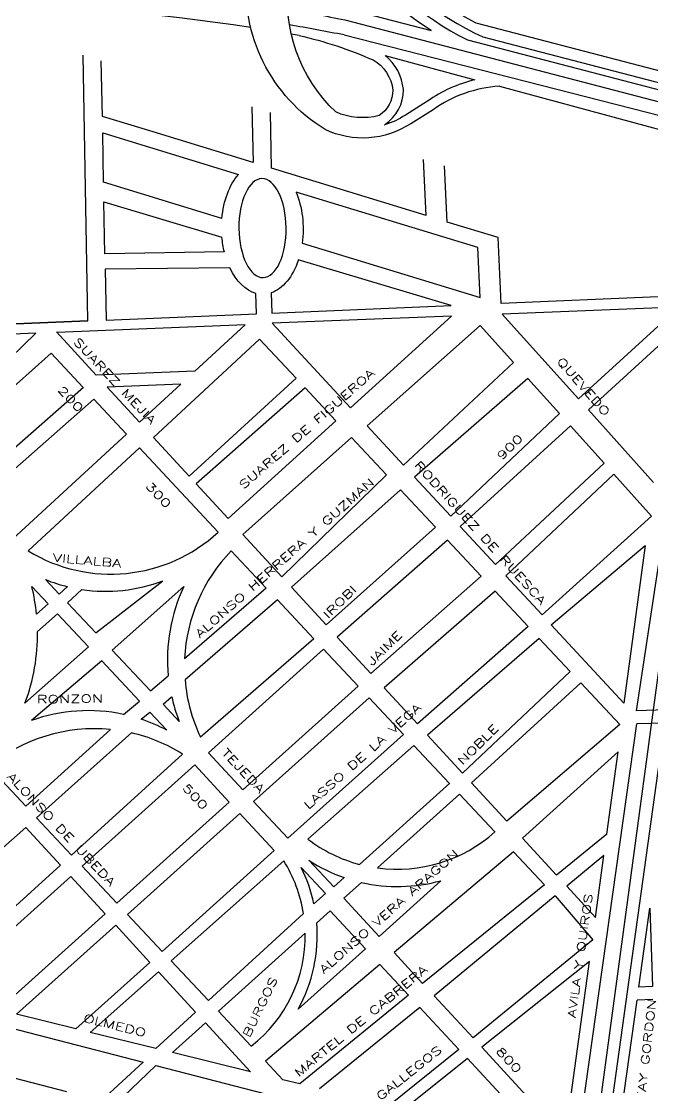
# Model space of a CAD drawing. Header units: millimetres. Extents: x 4375152 to 4409667, y 6523746 to 6549185.
# Drawn here: x 4386237 to 4387026, y 6529983 to 6531316 of the extents above; entities that cross this region are included whole.
import ezdxf

# ---------------------------------------------------------------- set-up
doc = ezdxf.new("R2010")
doc.units = ezdxf.units.MM
for name, color, linetype in [('FERROCARRIL', 252, 'VÍAS'), ('LINEA CALLE', 252, 'Continuous'), ('NOMBRE CALLE', 252, 'Continuous')]:
    doc.layers.add(name, color=color, linetype=linetype)
doc.styles.add('ROMANS', font='romans')
doc.linetypes.add('VÍAS', pattern='A,3.81,[130,ltypeshp.shx,S=6.35,R=0,X=0,Y=0],3.81', length=7.62)

msp = doc.modelspace()

# ---------------------------------------------------------------- linework, layer by layer
at = {"layer": 'FERROCARRIL', "ltscale": 0.3, "transparency": 33554687, "flags": 128}
msp.add_lwpolyline([(4388383, 6524738.8), (4388445.7, 6524881.4, 0.095799), (4388479, 6525082.1, 0.099176), (4388441.1, 6525305.9, 0.028955), (4388401.5, 6525410.3, 0.018622), (4388363.9, 6525472.1), (4388330.9, 6525512.5), (4388289.5, 6525564.8), (4388255.4, 6525600.9, 0.143495), (4387953.5, 6525771, 0.093272), (4387608.5, 6525795.1, -0.007305), (4387281, 6525816.8, -0.046555), (4387034.3, 6525864.6, -0.094694), (4386733.5, 6526058.2, -0.095039), (4386562.4, 6526318.1, -0.110674), (4386501.4, 6526678.2), (4386631, 6527609.3), (4386717, 6528226.6), (4386818.4, 6528982.1), (4386939, 6529805.3), (4387089.5, 6530917.2), (4387240.1, 6532048.9), (4387340.9, 6532769.3), (4387406.3, 6533303.7), (4387418.6, 6533352.1), (4387561, 6534411.1), (4387667.1, 6535188.8), (4387748.3, 6535774.3), (4387829.1, 6536331.3), (4387831.5, 6536348)], format="xyb", dxfattribs=at)
at = {"layer": 'LINEA CALLE', "transparency": 33554687}
for p, q in [((4386640.5, 6531298.5), (4387708.8, 6531025.6)), ((4386834.4, 6531234.4), (4387628.6, 6531019.8)), ((4386836.7, 6530963), (4386832.7, 6531045.4)), ((4387056.4, 6530958.6), (4386838, 6530949.8)), ((4387056.1, 6530956.2), (4386933.1, 6530844.1)), ((4387005.7, 6530454.1), (4387082.2, 6530959.7)), ((4386774.7, 6530947.3), (4386550.4, 6530938.3)), ((4386774.7, 6530947.3), (4386648.2, 6530832.7)), ((4386933.1, 6530844.1), (4386838, 6530949.8)), ((4386330.3, 6530873.5), (4386280.7, 6530927.5)), ((4386516.6, 6530936.3), (4386281.2, 6530926.8)), ((4386516.6, 6530936.3), (4386453.9, 6530878.5)), ((4386648.2, 6530832.7), (4386550.4, 6530938.3)), ((4386810.6, 6530935.4), (4386669.1, 6530810.2)), ((4386851.9, 6530889.5), (4386810.6, 6530935.4)), ((4387052.2, 6530927.2), (4386945.6, 6530830.2)), ((4386255.1, 6530925.8), (4386033.9, 6530916.9)), ((4386190.8, 6530864), (4386255.1, 6530925.8)), ((4386534.8, 6530918.6), (4386402.3, 6530795.5)), ((4386580.3, 6530869.9), (4386534.8, 6530918.6)), ((4386131.6, 6530774.4), (4386274.2, 6530900.9)), ((4386314, 6530858.3), (4386274.2, 6530900.9)), ((4386851.9, 6530889.5), (4386714.5, 6530761.2)), ((4386453.9, 6530878.5), (4386330.3, 6530873.5)), ((4386436.3, 6530862.3), (4386344.1, 6530858.6)), ((4386436.3, 6530862.3), (4386384.6, 6530814.7)), ((4386580.3, 6530869.9), (4386446.7, 6530747.2)), ((4386869.9, 6530869.5), (4386728.4, 6530746.1)), ((4386909.4, 6530825.6), (4386869.9, 6530869.5)), ((4386169.9, 6530731.5), (4386314.5, 6530858.7)), ((4386384.6, 6530814.7), (4386344.1, 6530858.6)), ((4386591.7, 6530857.7), (4386455.3, 6530737.9)), ((4386630.2, 6530816.5), (4386591.7, 6530857.7)), ((4386183.2, 6530716.7), (4386327.6, 6530843.7)), ((4386368.5, 6530799.9), (4386327.6, 6530843.7)), ((4386909.4, 6530825.6), (4386773.8, 6530697.2)), ((4387027.1, 6530739.6), (4386945.6, 6530830.2)), ((4386630.2, 6530816.5), (4386495.4, 6530694.4)), ((4386714.5, 6530761.2), (4386669.1, 6530810.2)), ((4386923.5, 6530810), (4386785.6, 6530684.4)), ((4386965.3, 6530763.5), (4386923.5, 6530810)), ((4386368.5, 6530799.9), (4386226, 6530668.8)), ((4386446.7, 6530747.2), (4386402.3, 6530795.5)), ((4386649.5, 6530795.8), (4386513.8, 6530674.4)), ((4386693.4, 6530748.9), (4386649.5, 6530795.8)), ((4386245.6, 6530653.9), (4386384.5, 6530782.8)), ((4386483.1, 6530677.3), (4386384.5, 6530782.8)), ((4386965.3, 6530763.5), (4386829.5, 6530637.1)), ((4386693.4, 6530748.9), (4386562.5, 6530621.6)), ((4386773.8, 6530697.2), (4386728.4, 6530746.1)), ((4386977.4, 6530750), (4386842.6, 6530622.8)), ((4387024.7, 6530697.5), (4386977.4, 6530750)), ((4386495.4, 6530694.4), (4386455.3, 6530737.9)), ((4386710.9, 6530730.1), (4386574.5, 6530608.5)), ((4386754.6, 6530683.4), (4386710.9, 6530730.1)), ((4387024.7, 6530697.5), (4386887.9, 6530574)), ((4386562.5, 6530621.6), (4386513.8, 6530674.4)), ((4386754.6, 6530683.4), (4386617.9, 6530561.4)), ((4386829.5, 6530637.1), (4386785.6, 6530684.4)), ((4386769.5, 6530667.4), (4386631.8, 6530546.3)), ((4386811.6, 6530622.3), (4386769.5, 6530667.4)), ((4386899.3, 6530561.7), (4387016.5, 6530660.9)), ((4387016.5, 6530660.9), (4386990, 6530463.8)), ((4386499.3, 6530654.1), (4386542.9, 6530607.6)), ((4386811.6, 6530622.3), (4386673.6, 6530500.9)), ((4386887.9, 6530574), (4386842.6, 6530622.8)), ((4386270.4, 6530587.8), (4386250, 6530609.5)), ((4386284.4, 6530599.9), (4386267.2, 6530618.2)), ((4386284.4, 6530599.9), (4386294.6, 6530609.3)), ((4386329.9, 6530551.6), (4386413.9, 6530616.7)), ((4386350.4, 6530529.9), (4386440.1, 6530609.4)), ((4386542.9, 6530607.6), (4386441, 6530519.3)), ((4386617.9, 6530561.4), (4386574.5, 6530608.5)), ((4386294.6, 6530589.1), (4386312.5, 6530605.8)), ((4386829, 6530603.7), (4386690.3, 6530482.8)), ((4386870.4, 6530559.5), (4386829, 6530603.7)), ((4386270.4, 6530587.8), (4386256, 6530575)), ((4386329.9, 6530551.6), (4386294.6, 6530589.1)), ((4386556.9, 6530592.7), (4386441.5, 6530492.8)), ((4386556.9, 6530592.7), (4386602.7, 6530543.9)), ((4386282.1, 6530575.5), (4386257.2, 6530553.4)), ((4386320.9, 6530534.1), (4386282.1, 6530575.5)), ((4386870.4, 6530559.5), (4386731.9, 6530437.7)), ((4386990, 6530463.8), (4386899.3, 6530561.7)), ((4386602.7, 6530543.9), (4386460.8, 6530421.2)), ((4386673.6, 6530500.9), (4386631.8, 6530546.3)), ((4386884.2, 6530544.7), (4386744.7, 6530423.8)), ((4386922.8, 6530503.4), (4386884.2, 6530544.7)), ((4386320.9, 6530534.1), (4386241.5, 6530463.6)), ((4386398.3, 6530479.1), (4386350.4, 6530529.9)), ((4386614.7, 6530531.1), (4386470.7, 6530401.7)), ((4386614.7, 6530531.1), (4386658, 6530484.9)), ((4386337.4, 6530516.5), (4386249.6, 6530442)), ((4386384.7, 6530466.2), (4386337.4, 6530516.5)), ((4386922.8, 6530503.4), (4386788.4, 6530376.4)), ((4386398.3, 6530479.1), (4386420.6, 6530497.7)), ((4386936.1, 6530489.1), (4386799.6, 6530364.2)), ((4386984.9, 6530436.9), (4386936.1, 6530489.1)), ((4386658, 6530484.9), (4386513.8, 6530355.5)), ((4386731.9, 6530437.7), (4386690.3, 6530482.8)), ((4386364.5, 6530449.7), (4386384.7, 6530466.2)), ((4386414, 6530462.5), (4386424.8, 6530471.7)), ((4386434.3, 6530441), (4386414, 6530462.5)), ((4386671.5, 6530470.5), (4386527.3, 6530341)), ((4386671.5, 6530470.5), (4386714.6, 6530424.7)), ((4386386.5, 6530443.7), (4386397.4, 6530452.6)), ((4386418.8, 6530429.9), (4386397.4, 6530452.6)), ((4387043, 6530455.3), (4387005.7, 6530454.1)), ((4386984.9, 6530436.9), (4386843.9, 6530316.1)), ((4386919.1, 6529821.8), (4387006.1, 6530437.9)), ((4387040.7, 6530438.9), (4386954.7, 6529819.2)), ((4387040.7, 6530438.9), (4387006.1, 6530437.9)), ((4386348.2, 6530430.8), (4386242.4, 6530335.1)), ((4386375.1, 6530426.9), (4386256, 6530320.5)), ((4386714.6, 6530424.7), (4386570.2, 6530295)), ((4386788.4, 6530376.4), (4386744.7, 6530423.8)), ((4386727.5, 6530411), (4386595.2, 6530293.8)), ((4386727.5, 6530411), (4386772, 6530363.5)), ((4386299.8, 6530274), (4386438.5, 6530400)), ((4386513.8, 6530355.5), (4386470.7, 6530401.7)), ((4386863.2, 6530295.2), (4386982.7, 6530402.9)), ((4386968.6, 6530299.9), (4386982.7, 6530402.9)), ((4386242.4, 6530335.1), (4386196.4, 6530383.9)), ((4386453.7, 6530386.5), (4386312.9, 6530260)), ((4386496.8, 6530340.1), (4386453.7, 6530386.5)), ((4386772.3, 6530363.8), (4386659.5, 6530262.3)), ((4386843.9, 6530316.1), (4386799.6, 6530364.2)), ((4386570.2, 6530295), (4386527.3, 6530341)), ((4386784.7, 6530350), (4386682.1, 6530257.8)), ((4386784.7, 6530350), (4386828.9, 6530302.9)), ((4386496.8, 6530340.1), (4386356.2, 6530214)), ((4386299.8, 6530274), (4386256, 6530320.5)), ((4386510.2, 6530325.7), (4386369.8, 6530199.6)), ((4386553.1, 6530279.5), (4386510.2, 6530325.7)), ((4386242.4, 6530308.3), (4386214, 6530282.9)), ((4386242.4, 6530308.3), (4386285.8, 6530261.3)), ((4386829, 6530303), (4386828.9, 6530302.9)), ((4386905.7, 6530249), (4386863.2, 6530295.2)), ((4386968.6, 6530299.9), (4386905.7, 6530249)), ((4386553.1, 6530279.5), (4386413, 6530153.6)), ((4386852.2, 6530278), (4386702.9, 6530152.2)), ((4386852.2, 6530278), (4386890.8, 6530236.9)), ((4386206.5, 6530189.3), (4386285.8, 6530261.3)), ((4386564.9, 6530266.8), (4386424, 6530141.9)), ((4386596.2, 6530267.5), (4386627.4, 6530234.1)), ((4386965, 6530273.5), (4386918.6, 6530235.1)), ((4386954.4, 6530196.1), (4386965, 6530273.5)), ((4386356.2, 6530214), (4386312.9, 6530260)), ((4386617.1, 6530226.1), (4386586.7, 6530258.6)), ((4386298.7, 6530247.3), (4386133.4, 6530098.9)), ((4386298.7, 6530247.3), (4386341.5, 6530200.7)), ((4386640.5, 6530245.9), (4386627.4, 6530234.1)), ((4386662, 6530239.7), (4386640.1, 6530220)), ((4386761.2, 6530241.9), (4386684.1, 6530172.4)), ((4386890.8, 6530236.9), (4386738.5, 6530113.6)), ((4386954.4, 6530196.1), (4386918.6, 6530235.1)), ((4386617.1, 6530226.1), (4386602.7, 6530212.9)), ((4386904, 6530223), (4386752.9, 6530098)), ((4386904, 6530223), (4386951.2, 6530167.9)), ((4386684.1, 6530172.4), (4386640.1, 6530220)), ((4387008.8, 6530109), (4387022.6, 6530207.6)), ((4387022.6, 6530207.6), (4387025.8, 6530109.8)), ((4386341.5, 6530200.7), (4386207.8, 6530080.6)), ((4386413, 6530153.6), (4386369.8, 6530199.6)), ((4386589.6, 6530201), (4386470.7, 6530092.2)), ((4386606.1, 6530189.4), (4386622.8, 6530204.4)), ((4386667, 6530157), (4386622.8, 6530204.4)), ((4386354.9, 6530186.2), (4386231, 6530075)), ((4386354.9, 6530186.2), (4386397.6, 6530139.8)), ((4386591.8, 6530176.5), (4386483.2, 6530078.9)), ((4386951.2, 6530167.9), (4386801.6, 6530045.4)), ((4386950.5, 6530167.2), (4386950.6, 6530168.6)), ((4386667, 6530157), (4386583, 6530081.3)), ((4386470.7, 6530092.2), (4386424, 6530141.9)), ((4386738.5, 6530113.6), (4386702.9, 6530152.2)), ((4386946.9, 6530140.9), (4386812.3, 6530033.8)), ((4386916.7, 6529920.9), (4386946.9, 6530140.9)), ((4386397.6, 6530139.8), (4386305.2, 6530056.7)), ((4386408.4, 6530128.1), (4386322.9, 6530052.4)), ((4386408.4, 6530128.1), (4386454.8, 6530077.7)), ((4386685.2, 6530137.3), (4386541.9, 6530016.5)), ((4386720.8, 6530099.1), (4386685.2, 6530137.3)), ((4387025.8, 6530109.8), (4387008.8, 6530109)), ((4386720.8, 6530099.1), (4386585, 6529988)), ((4386801.6, 6530045.4), (4386752.9, 6530098)), ((4386963.6, 6529784.6), (4387006.6, 6530092.8)), ((4387026.3, 6530093.7), (4387006.6, 6530092.8)), ((4386305.2, 6530056.7), (4386231, 6530075)), ((4386454.8, 6530077.7), (4386405.1, 6530032.2)), ((4386524.3, 6530035.2), (4386483.2, 6530078.9)), ((4386735.1, 6530083.6), (4386609.6, 6529982)), ((4386783.9, 6530031.1), (4386735.1, 6530083.6)), ((4386209.9, 6530061.5), (4386389, 6530015.3)), ((4386467.1, 6530064.4), (4386425.7, 6530027.1)), ((4386467.1, 6530064.4), (4386523.5, 6530003.1)), ((4386405.1, 6530032.2), (4386322.9, 6530052.4)), ((4386523.5, 6530003.1), (4386425.7, 6530027.1)), ((4386783.9, 6530031.1), (4386696.2, 6529960.7)), ((4386916.7, 6529920.9), (4386812.3, 6530033.8)), ((4386293.9, 6529978), (4386177.1, 6530008.4)), ((4386389, 6530015.3), (4386336.7, 6529966.9)), ((4386354.4, 6529962.3), (4386405.2, 6530011.1)), ((4386405.2, 6530011.1), (4386915.2, 6529879.6)), ((4386563.8, 6529993.2), (4386541.9, 6530016.5)), ((4386794.6, 6530019.7), (4386714.8, 6529956.2)), ((4386894.6, 6529912), (4386794.6, 6530019.7)), ((4386585, 6529988), (4386563.8, 6529993.2))]:
    msp.add_line(p, q, dxfattribs=at)
for points in [[(4386591.2, 6531591.7, 0.259205), (4386794.4, 6531292.3), (4387697.2, 6531057.2), (4387775.3, 6531045.8)], [(4386603.1, 6531592.7, 0.270798), (4386813.9, 6531296.2), (4387142, 6531210.8)], [(4386834.4, 6531234.4, 0.139161), (4386751.5, 6531205.1), (4386723.7, 6531187.7, -0.261878), (4386616.5, 6531180.4, -0.286954), (4386518.7, 6531377.2), (4386518.7, 6531377.2), (4386534.5, 6531552.5)], [(4386584.2, 6531297.8, -0.04836), (4386676.6, 6531267.3, -0.24333), (4386701.2, 6531229.6, -0.256896), (4386684.2, 6531197.8, -0.166802), (4386629.8, 6531202.3, -0.23958), (4386571, 6531368.7), (4386584.8, 6531521)], [(4386569.4, 6531345.6, -0.006456), (4386641.3, 6531332.2), (4386749, 6531304.2, -0.182858), (4386584.8, 6531521)], [(4386669.3, 6531435.7, 0.133363), (4386805.1, 6531313.6), (4387143.8, 6531225.3)], [(4386569.8, 6531330.7, -0.006397), (4386641.1, 6531317.5), (4387708.3, 6531039.2)], [(4386803.9, 6531242.6, 0.09482), (4386744.5, 6531215.7), (4386716.9, 6531198.4, -0.073787), (4386691, 6531186.4, 0.262715), (4386714.4, 6531230.4, 0.201519), (4386691.7, 6531272.9), (4386803.9, 6531242.6)]]:
    msp.add_lwpolyline(points, format="xyb", dxfattribs=at)
for points in [[(4386320, 6530941.5), (4386314.1, 6531273.3)], [(4386401.7, 6531177.3), (4386338.2, 6531196.8), (4386336.9, 6531266.3)], [(4386525.2, 6531208.7), (4386526.5, 6531139.1), (4386401.7, 6531177.3)], [(4386742.9, 6531072.9), (4386549.5, 6531132.1), (4386548.2, 6531201.6)], [(4386487.7, 6531069.2), (4386339.7, 6531114.5), (4386338.6, 6531176.2), (4386508.4, 6531124.3)], [(4386742.9, 6531072.9), (4386739.5, 6531143.1)], [(4386769.1, 6531064.8), (4386765.7, 6531135)], [(4386587.9, 6531038.6), (4386810.5, 6530970.4), (4386807.4, 6531032.8), (4386580.3, 6531102.3)], [(4386490.8, 6531027.5), (4386341.4, 6531025), (4386340.2, 6531089.9), (4386487.7, 6531045.9)], [(4386832.7, 6531045.4), (4386769.1, 6531064.8)], [(4386497.7, 6531007.6), (4386341.7, 6531006.1), (4386342.9, 6530942.4), (4386530.7, 6530950.3), (4386530.2, 6530975.7)], [(4386549.3, 6530976.4), (4386549.9, 6530951.1), (4386774.3, 6530960.4), (4386583.1, 6531017.4)], [(4387112.3, 6530975), (4387032.8, 6530971.2), (4386836.7, 6530963)]]:
    msp.add_lwpolyline(points, dxfattribs=at)
at = {"layer": 'LINEA CALLE', "transparency": 33554687, "flags": 128}
msp.add_lwpolyline([(4385754, 6531240.3, 0.040773), (4385680.2, 6531191.2, -0.041501), (4385647.6, 6531168.2, -0.010919), (4385613.7, 6531137.7, -0.00967), (4385597, 6531124.7, 0.031498), (4385580.5, 6531110.7, 0.011966), (4385524.7, 6531058.7), (4385503.4, 6531039.5, 0.149386), (4385450.7, 6530951.9), (4385446.1, 6530933.3), (4385444.1, 6530913.2, 0.465452), (4385450.3, 6530905.3), (4386320, 6530941.5), (4385450.3, 6530905.3)], format="xyb", dxfattribs=at)
at = {"layer": 'LINEA CALLE', "linetype": 'ByBlock', "transparency": 33554687}
for centre, start, end in [((4386093.9, 6528506.2), 81.2783, 95.7776), ((4386094.4, 6528517.3), 78.8911, 80.2976), ((4386093.9, 6528506.2), 80.0376, 80.2395)]:
    msp.add_arc(centre, 2834.3, start, end, dxfattribs=at)
at = {"layer": 'LINEA CALLE', "transparency": 33554687}
for centre, radius, start, end in [((4386348.8, 6530823), 198.1, 238.5964, 312.6673), ((4386647.3, 6530510), 206.5, 135.7696, 177.4104), ((4386010.3, 6530550.3), 246.9, 5.746, 13.8818), ((4386342.5, 6530805.1), 201.6, 248.0765, 256.2648), ((4386342.5, 6530805.1), 201.6, 261.4582, 290.766), ((4386631.6, 6530518.5), 212, 154.5988, 185.6285), ((4386010.3, 6530550.3), 246.9, 339.4495, 0.7207), ((4386647.3, 6530510), 206.5, 184.787, 205.479), ((4386631.6, 6530518.5), 212, 192.7442, 201.4565), ((4386320.6, 6530245.3), 209.1, 77.8883, 109.8677), ((4386320.6, 6530245.3), 209.1, 62.0062, 71.6305), ((4386328.5, 6530225.5), 206.3, 84.5366, 129.8214), ((4386328.5, 6530225.5), 206.3, 57.7989, 77.0892), ((4386706.5, 6530439.7), 183.5, 262.3661, 311.8148), ((4386706.5, 6530439.7), 183.5, 232.6645, 255.1456), ((4386416.5, 6530173.4), 175.3, 9.0372, 32.1883), ((4386707.2, 6530438.2), 203.6, 236.9652, 250.8685), ((4386416.5, 6530173.4), 190.3, 11.9659, 26.5951), ((4386707.2, 6530438.2), 203.6, 257.1841, 285.3814), ((4386416.5, 6530173.4), 190.3, 331.0345, 4.8105), ((4386416.5, 6530173.4), 175.3, 307.9513, 0.9991)]:
    msp.add_arc(centre, radius, start, end, dxfattribs=at)
at = {"layer": 'LINEA CALLE', "transparency": 33554687, "extrusion": (0, 0, -1)}
for major_axis, ratio, start_param, end_param in [((-1.1, 82.3), 0.618484, -1.412429, -0.60322), ((1, -82.4), 0.61855, 4.135857, 4.944592), ((1, -82.4), 0.61855, 7.496228, 7.726586), ((1, -82.4), 0.61855, 6.459059, 7.219481), ((1, -82.4), 0.61855, 5.219551, 6.080313)]:
    msp.add_ellipse((4386538.1, 6531056.9), major_axis=major_axis, ratio=ratio, start_param=start_param, end_param=end_param, dxfattribs=at)
msp.add_ellipse((4386538.4, 6531057.2), major_axis=(-0.7, 61.8), ratio=0.477946, dxfattribs=at)

# ---------------------------------------------------------------- texts
at = {"layer": 'NOMBRE CALLE', "transparency": 33554687, "style": 'ROMANS', "width": 1.5}
for s, rotation, p in [('SUAREZ MEJIA', 313.3921, (4386301.2, 6530914.5)), ('QUEVEDO', 311.1474, (4386905.5, 6530890.6)), ('SUAREZ DE FIGUEROA', 41.1983, (4386514.5, 6530730.4)), ('200', 313.3921, (4386281.6, 6530854.3)), ('900', 44.9196, (4386837.3, 6530766.5)), ('RODRIGUEZ DE RUESCA', 312.1991, (4386727.3, 6530760.9)), ('ALONSO HERRERA Y GUZMAN', 41.5421, (4386459.9, 6530544.3)), ('300', 313.3921, (4386391.3, 6530734.4)), ('VILLALBA', 355.1435, (4386275.8, 6530640.6)), ('IROBI', 44.9196, (4386620.3, 6530568.5)), ('JAIME', 44.9196, (4386675.3, 6530509.5)), ('RONZON', 0.8016, (4386256.4, 6530463.5)), ('LASSO DE LA VEGA', 41.7398, (4386595.6, 6530330.3)), ('NOBLE', 44.9196, (4386788.3, 6530385.5)), ('TEJEDA', 313.3921, (4386486.3, 6530401.4)), ('ALONSO DE UBEDA', 313.3921, (4386218.3, 6530371.4)), ('500', 313.3921, (4386437.3, 6530357.4)), ('ALONSO VERA ARAGON', 41.3571, (4386614.9, 6530125.1)), ('AVILA Y QUIROS', 82.0161, (4386929.3, 6530069.8)), ('MARTEL DE CABRERA', 39.468, (4386583.6, 6529996.1)), ('BURGOS', 64.1313, (4386522, 6530045.1)), ('MACKAY GORDON', 83.5346, (4387011.2, 6529924.3)), ('OLMEDO', 346.0723, (4386313.6, 6530066)), ('GALLEGOS', 38.4521, (4386685.5, 6529966.8)), ('800', 313.3921, (4386829.3, 6530028.4))]:
    msp.add_text(s, height=10, rotation=rotation, dxfattribs=at).set_placement(p)

doc.saveas('drawing.dxf')
